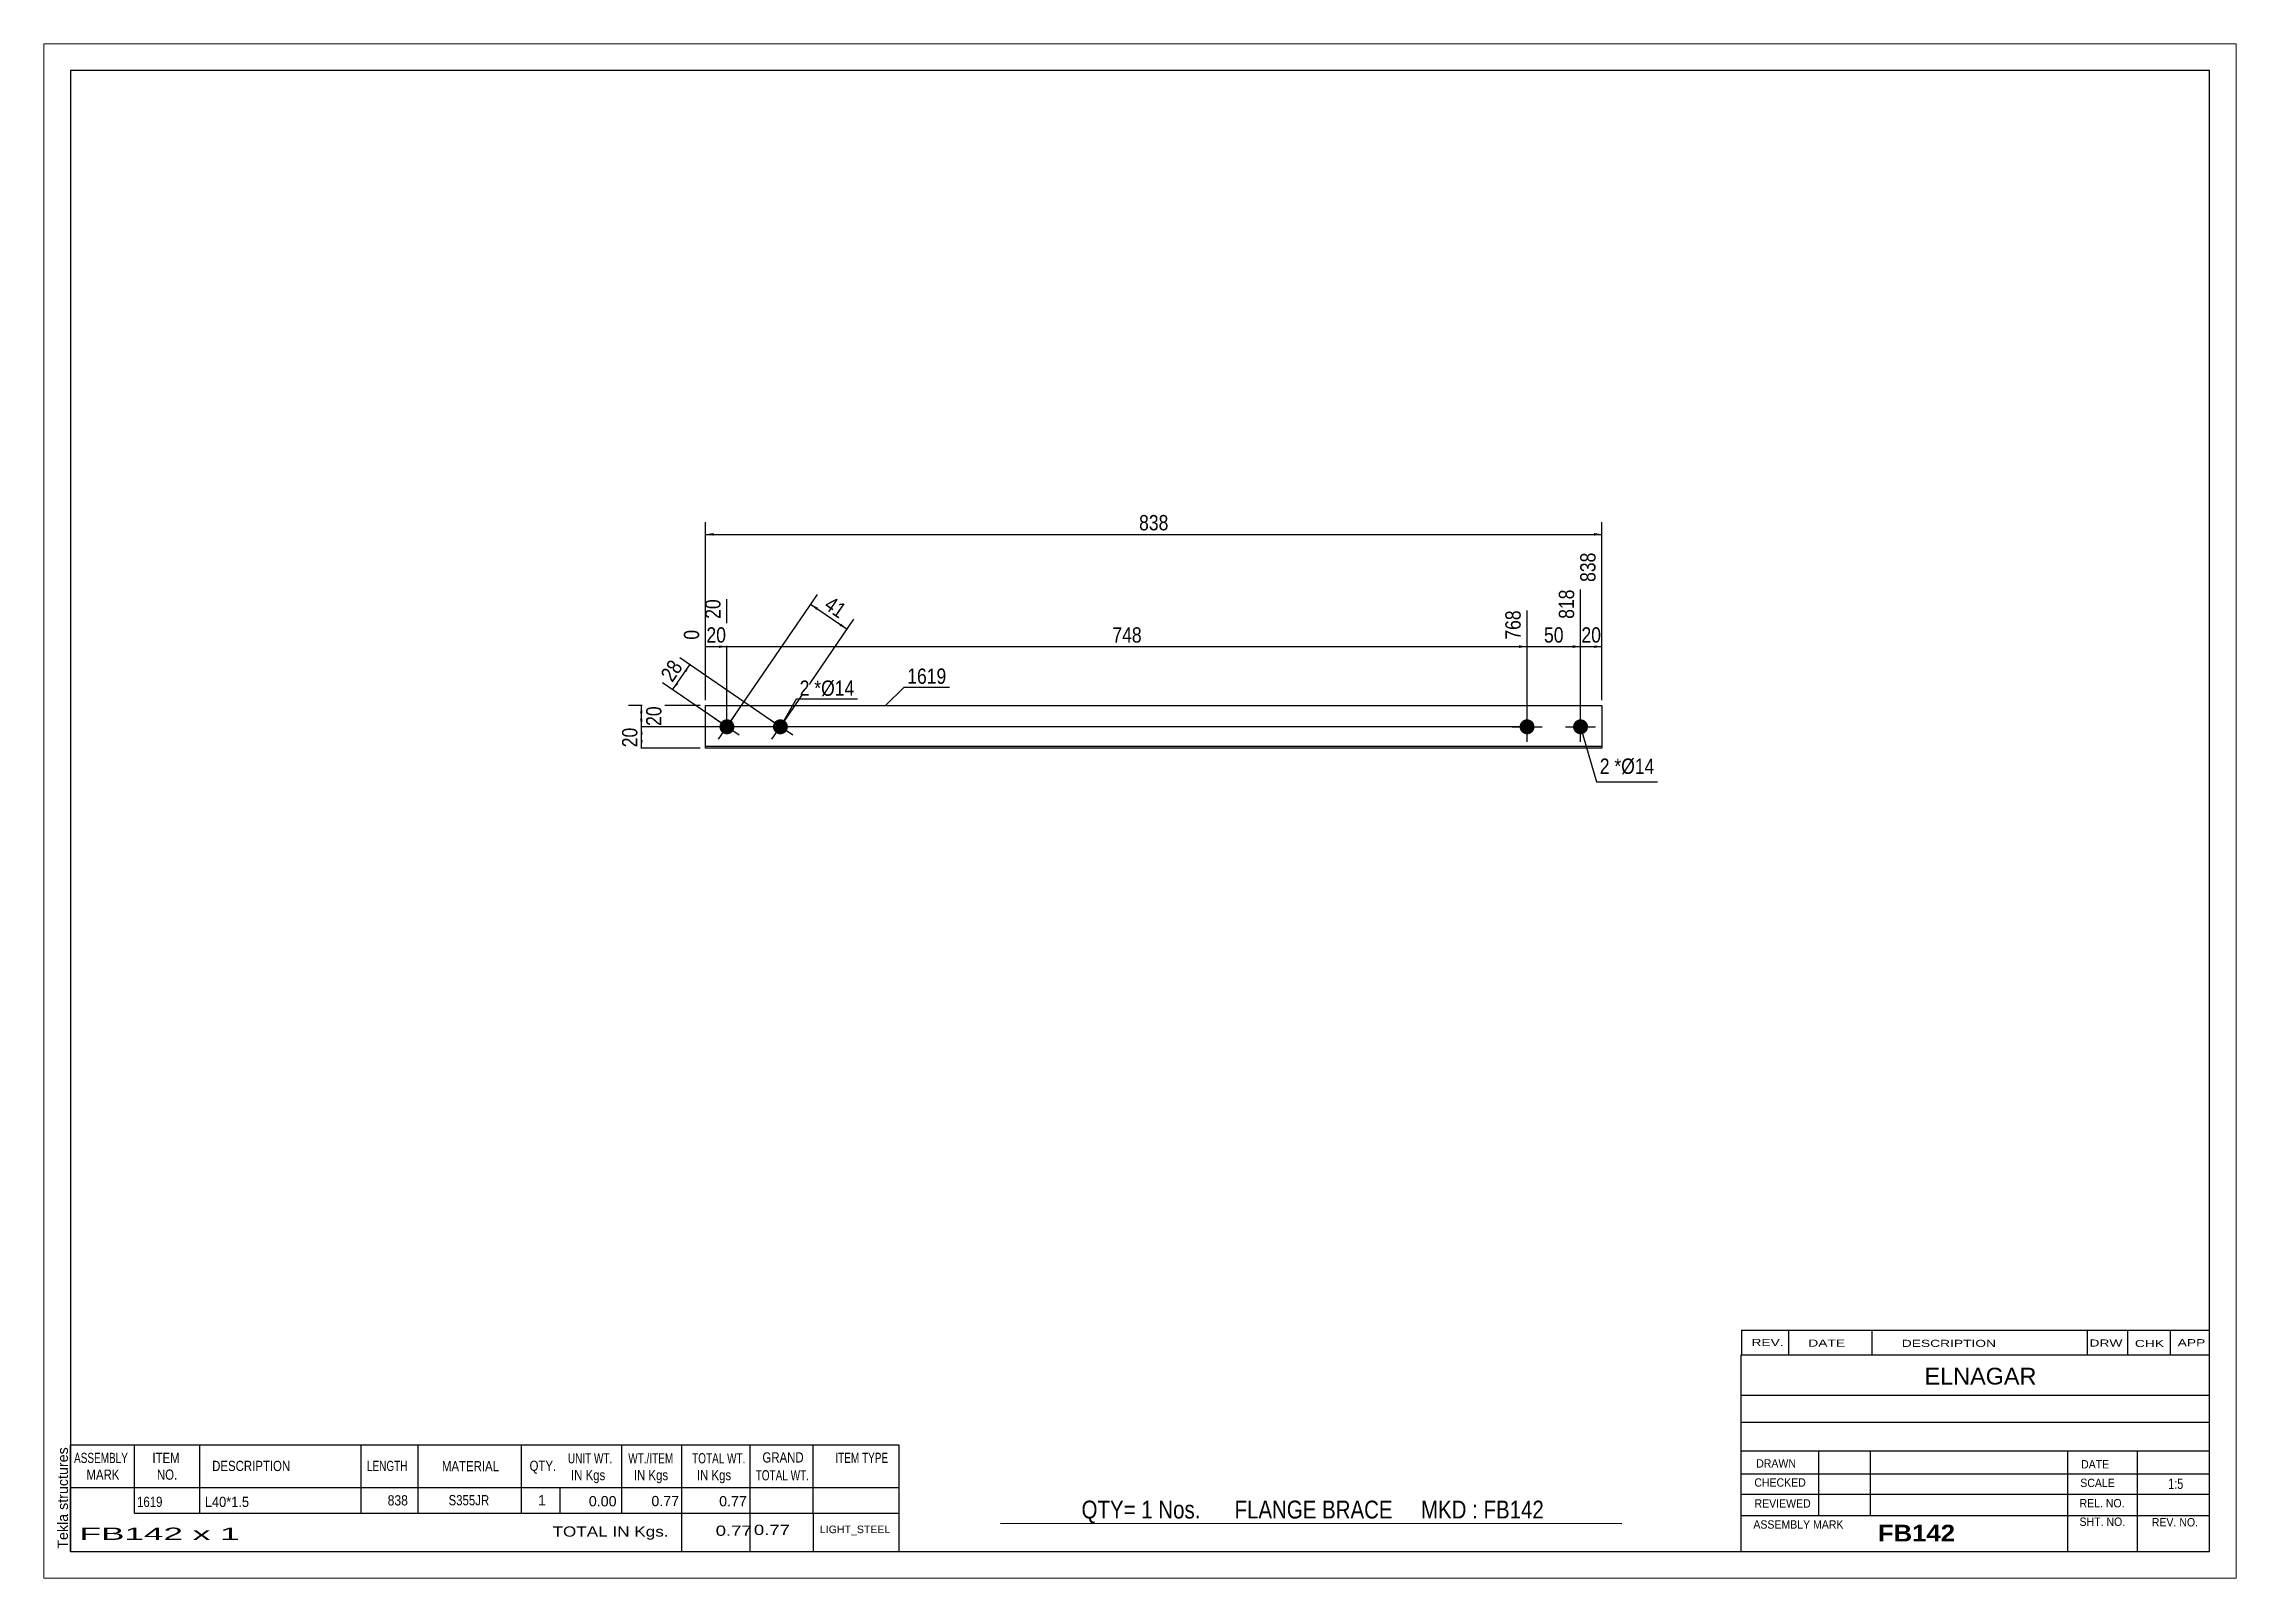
# Paper-space layout 'Layout1' of a CAD drawing. Header units: millimetres. Extents: x 0 to 410, y 0 to 287.
# The model-space entities are those that its viewports show. They can reach past a viewport. Long polylines and large blocks are cut down to what shows.
import ezdxf

# ---------------------------------------------------------------- set-up
doc = ezdxf.new("R2010")
doc.units = ezdxf.units.MM
doc.layers.add('Viewport layer', color=7, linetype='Continuous', plot=False)
doc.styles.add('Arial', font='ARIAL.TTF', dxfattribs={"height": 0.2})
doc.styles.add('Arial Bold', font='ARIALBD.TTF', dxfattribs={"height": 0.2})
doc.styles.add('Arial Narrow', font='ARIALN.TTF', dxfattribs={"height": 0.2})

# ---------------------------------------------------------------- blocks, each defined once
blk = doc.blocks.new('Unknown-627392487-1548')
at = {"color": 5, "linetype": 'Continuous'}
for p, q in [((405, 282), (5, 282)), ((5, 282), (5, 5)), ((405, 5), (405, 282)), ((5, 5), (405, 5))]:
    blk.add_line(p, q, dxfattribs=at)
at = {"color": 174, "linetype": 'Continuous', "style": 'Arial'}
blk.add_text('Tekla structures', height=1.9102, rotation=90, dxfattribs=at).set_placement((4.5, 5.5))
blk = doc.blocks.new('Part-627392487-1227 - 1212')
at = {"color": 2, "linetype": 'Continuous'}
for p, q in [((123.75, 155.25), (123.75, 163.25)), ((123.75, 163.25), (291.39, 163.25)), ((291.39, 163.25), (291.39, 155.25)), ((291.39, 155.55), (123.75, 155.55)), ((291.39, 155.25), (123.75, 155.25))]:
    blk.add_line(p, q, dxfattribs=at)
blk = doc.blocks.new('Bolt-627392487-1228 - 1212')
at = {"linetype": 'Continuous'}
for points in [[(277.39, 160.65, -1), (277.39, 157.85, -1)], [(287.39, 160.65, -1), (287.39, 157.85, -1)]]:
    blk.add_hatch(color=3, dxfattribs=at).paths.add_polyline_path(points)
at = {"color": 3, "linetype": 'Continuous'}
for p, q in [((277.39, 156.45), (277.39, 162.05)), ((287.39, 156.45), (287.39, 162.05)), ((274.59, 159.25), (280.19, 159.25)), ((284.59, 159.25), (290.19, 159.25))]:
    blk.add_line(p, q, dxfattribs=at)
blk = doc.blocks.new('Bolt-627392487-1229 - 1212')
at = {"linetype": 'Continuous'}
blk.add_hatch(color=3, dxfattribs=at).paths.add_polyline_path([(126.59, 160.04, -1), (128.91, 158.46, -1)])
at = {"color": 3, "linetype": 'Continuous'}
for p, q in [((130.06, 157.67), (125.44, 160.83)), ((126.17, 156.94), (129.33, 161.56))]:
    blk.add_line(p, q, dxfattribs=at)
blk = doc.blocks.new('Bolt-627392487-1230 - 1212')
at = {"linetype": 'Continuous'}
blk.add_hatch(color=3, dxfattribs=at).paths.add_polyline_path([(136.59, 160.04, -1), (138.91, 158.46, -1)])
at = {"color": 3, "linetype": 'Continuous'}
for p, q in [((140.06, 157.67), (135.44, 160.83)), ((136.17, 156.94), (139.33, 161.56))]:
    blk.add_line(p, q, dxfattribs=at)
blk = doc.blocks.new('StraightDimension-627392487-1239 - 1212')
at = {"linetype": 'Continuous'}
blk.add_hatch(color=7, dxfattribs=at).paths.add_polyline_path([(289.89, 174.5), (291.39, 174.25), (289.89, 174)])
at = {"color": 7, "linetype": 'Continuous'}
for p, q in [((291.39, 164.25), (291.39, 191.83)), ((287.39, 160.25), (287.39, 184.93)), ((287.39, 174.25), (291.39, 174.25))]:
    blk.add_line(p, q, dxfattribs=at)
at = {"color": 0, "linetype": 'Continuous'}
blk.add_wipeout([(290.79, 192.43), (286.59, 192.43), (286.59, 185.75), (290.79, 185.75)], dxfattribs=at)
at = {"color": 0}
blk.add_wipeout([(291.82, 174.4), (291.82, 178.6), (286.96, 178.6), (286.96, 174.4)], dxfattribs=at)
at = {"color": 3, "linetype": 'Continuous', "style": 'Arial Narrow'}
blk.add_text('838', height=2.863, rotation=90.0002, dxfattribs=at).set_placement((290.19, 186.35))
at = {"color": 3, "style": 'Arial Narrow'}
blk.add_text('20', height=2.863, dxfattribs=at).set_placement((287.56, 175))
blk = doc.blocks.new('StraightDimension-627392487-1240 - 1212')
at = {"linetype": 'Continuous'}
blk.add_hatch(color=7, dxfattribs=at).paths.add_polyline_path([(285.89, 174.5), (287.39, 174.25), (285.89, 174)])
at = {"color": 7, "linetype": 'Continuous'}
for p, q in [((287.39, 160.25), (287.39, 184.93)), ((277.39, 160.25), (277.39, 181.03)), ((277.39, 174.25), (287.39, 174.25))]:
    blk.add_line(p, q, dxfattribs=at)
at = {"color": 0}
blk.add_wipeout([(284.82, 174.4), (284.82, 178.6), (279.96, 178.6), (279.96, 174.4)], dxfattribs=at)
at = {"color": 0, "linetype": 'Continuous'}
blk.add_wipeout([(286.79, 185.53), (282.59, 185.53), (282.59, 178.85), (286.79, 178.85)], dxfattribs=at)
at = {"color": 3, "linetype": 'Continuous', "style": 'Arial Narrow'}
blk.add_text('818', height=2.863, rotation=90.0002, dxfattribs=at).set_placement((286.19, 179.45))
at = {"color": 3, "style": 'Arial Narrow'}
blk.add_text('50', height=2.863, dxfattribs=at).set_placement((280.56, 175))
blk = doc.blocks.new('StraightDimension-627392487-1241 - 1212')
at = {"linetype": 'Continuous'}
blk.add_hatch(color=7, dxfattribs=at).paths.add_polyline_path([(275.89, 174.5), (277.39, 174.25), (275.89, 174)])
at = {"color": 7, "linetype": 'Continuous'}
for p, q in [((127.75, 160.25), (127.75, 183.11)), ((277.39, 160.25), (277.39, 181.03)), ((127.75, 174.25), (277.39, 174.25))]:
    blk.add_line(p, q, dxfattribs=at)
at = {"color": 0, "linetype": 'Continuous'}
blk.add_wipeout([(276.79, 181.63), (272.59, 181.63), (272.59, 174.95), (276.79, 174.95)], dxfattribs=at)
at = {"color": 0}
blk.add_wipeout([(205.91, 174.4), (205.91, 178.6), (199.23, 178.6), (199.23, 174.4)], dxfattribs=at)
at = {"color": 3, "linetype": 'Continuous', "style": 'Arial Narrow'}
blk.add_text('768', height=2.863, rotation=90.0002, dxfattribs=at).set_placement((276.19, 175.55))
at = {"color": 3, "style": 'Arial Narrow'}
blk.add_text('748', height=2.863, dxfattribs=at).set_placement((199.83, 175))
blk = doc.blocks.new('StraightDimension-627392487-1242 - 1212')
at = {"linetype": 'Continuous'}
blk.add_hatch(color=7, dxfattribs=at).paths.add_polyline_path([(126.25, 174.5), (127.75, 174.25), (126.25, 174)])
at = {"color": 7, "linetype": 'Continuous'}
for p, q in [((127.75, 160.25), (127.75, 183.11)), ((123.75, 164.25), (123.75, 177.38)), ((123.75, 174.25), (127.75, 174.25))]:
    blk.add_line(p, q, dxfattribs=at)
at = {"color": 0}
blk.add_wipeout([(128.18, 174.4), (128.18, 178.6), (123.32, 178.6), (123.32, 174.4)], dxfattribs=at)
at = {"color": 0, "linetype": 'Continuous'}
blk.add_wipeout([(127.15, 183.71), (122.95, 183.71), (122.95, 178.85), (127.15, 178.85)], dxfattribs=at)
blk.add_wipeout([(123.15, 177.98), (118.95, 177.98), (118.95, 174.95), (123.15, 174.95)], dxfattribs=at)
at = {"color": 3, "linetype": 'Continuous', "style": 'Arial Narrow'}
for s, height, p in [('20', 2.863, (126.55, 179.45)), ('0', 2.86, (122.55, 175.55))]:
    blk.add_text(s, height=height, rotation=90.0002, dxfattribs=at).set_placement(p)
at = {"color": 3, "style": 'Arial Narrow'}
blk.add_text('20', height=2.863, dxfattribs=at).set_placement((123.92, 175))
blk = doc.blocks.new('StraightDimension-627392487-1256 - 1212')
at = {"linetype": 'Continuous'}
for points in [[(125.25, 195), (123.75, 195.25), (125.25, 195.5)], [(289.89, 195.5), (291.39, 195.25), (289.89, 195)]]:
    blk.add_hatch(color=7, dxfattribs=at).paths.add_polyline_path(points)
at = {"color": 7, "linetype": 'Continuous'}
for p, q in [((123.75, 164.25), (123.75, 197.5)), ((291.39, 164.25), (291.39, 197.5)), ((123.75, 195.25), (291.39, 195.25))]:
    blk.add_line(p, q, dxfattribs=at)
at = {"color": 0}
blk.add_wipeout([(210.91, 195.4), (210.91, 199.6), (204.23, 199.6), (204.23, 195.4)], dxfattribs=at)
at = {"color": 3, "style": 'Arial Narrow'}
blk.add_text('838', height=2.863, dxfattribs=at).set_placement((204.83, 196))
blk = doc.blocks.new('StraightDimension-627392487-1260 - 1212')
at = {"linetype": 'Continuous'}
for points in [[(119.72, 169.75), (120.78, 170.85), (120.14, 169.47)], [(118.65, 167.29), (117.59, 166.19), (118.23, 167.57)]]:
    blk.add_hatch(color=7, dxfattribs=at).paths.add_polyline_path(points)
at = {"color": 7, "linetype": 'Continuous'}
for p, q in [((117.59, 166.19), (120.78, 170.85)), ((136.92, 159.81), (118.92, 172.12)), ((126.92, 159.81), (115.73, 167.46))]:
    blk.add_line(p, q, dxfattribs=at)
at = {"color": 0}
blk.add_wipeout([(120.43, 170.61), (116.96, 172.98), (114.22, 168.97), (117.69, 166.6)], dxfattribs=at)
at = {"color": 3, "style": 'Arial Narrow'}
blk.add_text('28', height=2.863, rotation=55.6514, dxfattribs=at).set_placement((117.53, 167.43))
blk = doc.blocks.new('StraightDimension-627392487-1266 - 1212')
at = {"linetype": 'Continuous'}
for points in [[(144.5, 181.1), (143.4, 182.16), (144.78, 181.52)], [(149.12, 178.55), (150.22, 177.5), (148.84, 178.14)]]:
    blk.add_hatch(color=7, dxfattribs=at).paths.add_polyline_path(points)
at = {"color": 7, "linetype": 'Continuous'}
for p, q in [((128.31, 160.08), (144.67, 184.01)), ((143.4, 182.16), (150.22, 177.5)), ((138.31, 160.08), (151.49, 179.36))]:
    blk.add_line(p, q, dxfattribs=at)
at = {"color": 0}
blk.add_wipeout([(148.9, 178.58), (151.27, 182.05), (147.26, 184.79), (144.89, 181.32)], dxfattribs=at)
at = {"color": 3, "style": 'Arial Narrow'}
blk.add_text('41', height=2.863, rotation=-34.3488, dxfattribs=at).set_placement((145.72, 181.48))
blk = doc.blocks.new('StraightDimension-627392487-1272 - 1212')
at = {"linetype": 'Continuous'}
for points in [[(111.5, 161.75), (111.75, 163.25), (112, 161.75)], [(112, 160.75), (111.75, 159.25), (111.5, 160.75)]]:
    blk.add_hatch(color=7, dxfattribs=at).paths.add_polyline_path(points)
at = {"color": 7, "linetype": 'Continuous'}
for p, q in [((122.75, 163.25), (109.35, 163.25)), ((111.75, 159.25), (111.75, 163.25)), ((276.39, 159.25), (109.35, 159.25))]:
    blk.add_line(p, q, dxfattribs=at)
at = {"color": 0}
blk.add_wipeout([(116.1, 163.68), (111.9, 163.68), (111.9, 158.82), (116.1, 158.82)], dxfattribs=at)
at = {"color": 3, "style": 'Arial Narrow'}
blk.add_text('20', height=2.863, rotation=90.0002, dxfattribs=at).set_placement((115.5, 159.42))
blk = doc.blocks.new('StraightDimension-627392487-1273 - 1212')
at = {"linetype": 'Continuous'}
for points in [[(111.5, 157.75), (111.75, 159.25), (112, 157.75)], [(112, 156.75), (111.75, 155.25), (111.5, 156.75)]]:
    blk.add_hatch(color=7, dxfattribs=at).paths.add_polyline_path(points)
at = {"color": 7, "linetype": 'Continuous'}
for p, q in [((276.39, 159.25), (109.5, 159.25)), ((111.75, 155.25), (111.75, 159.25)), ((122.75, 155.25), (109.5, 155.25))]:
    blk.add_line(p, q, dxfattribs=at)
at = {"color": 0}
blk.add_wipeout([(111.6, 159.68), (107.4, 159.68), (107.4, 154.82), (111.6, 154.82)], dxfattribs=at)
at = {"color": 3, "style": 'Arial Narrow'}
blk.add_text('20', height=2.863, rotation=90.0002, dxfattribs=at).set_placement((111, 155.42))
blk = doc.blocks.new('CBS_REVISION-627392487-1564')
at = {"color": 7, "linetype": 'Continuous'}
for p, q in [((317.49, 46.38), (404.99, 46.38)), ((317.49, 46.38), (317.49, 41.75)), ((326.29, 46.38), (326.29, 41.75)), ((341.88, 46.38), (341.88, 41.81)), ((382.14, 46.38), (382.14, 41.75)), ((389.68, 46.38), (389.68, 41.75)), ((397.63, 46.38), (397.63, 41.75)), ((317.49, 41.75), (404.99, 41.75))]:
    blk.add_line(p, q, dxfattribs=at)
at = {"color": 7, "style": 'Arial Narrow', "width": 1.7}
for s, height, p in [('REV.', 1.326, (319.35, 43.43)), ('DATE', 1.326, (329.98, 43.31)), ('DESCRIPTION', 1.3257, (347.46, 43.26)), ('DRW', 1.326, (382.57, 43.32)), ('CHK', 1.326, (391.06, 43.23)), ('APP', 1.326, (399.06, 43.38))]:
    blk.add_text(s, height=height, dxfattribs=at).set_placement(p)
blk = doc.blocks.new('CBS_BOM-627392487-1561')
at = {"color": 7, "linetype": 'Continuous'}
for p, q in [((4.97, 16.97), (4.97, 24.97)), ((4.97, 24.97), (159.89, 24.97)), ((16.97, 16.97), (16.97, 24.97)), ((29.16, 16.97), (29.16, 24.97)), ((59.32, 16.97), (59.32, 24.97)), ((70, 16.97), (70, 24.97)), ((89.32, 16.97), (89.32, 24.97)), ((108.12, 16.97), (108.12, 24.97)), ((119.33, 16.97), (119.33, 24.97)), ((132.12, 16.97), (132.12, 24.97)), ((143.87, 16.97), (143.87, 24.97)), ((159.89, 24.96), (159.89, 16.98)), ((4.97, 16.97), (159.89, 16.97)), ((4.97, 12.17), (4.97, 16.97)), ((16.97, 12.17), (16.97, 16.97)), ((29.16, 12.17), (29.16, 16.97)), ((59.32, 12.17), (59.32, 16.97)), ((70, 12.17), (70, 16.97)), ((89.32, 12.17), (89.32, 16.97)), ((96.58, 12.17), (96.58, 16.97)), ((108.12, 12.17), (108.12, 16.97)), ((119.33, 12.17), (119.33, 16.97)), ((132.12, 12.17), (132.12, 16.97)), ((143.89, 12.17), (143.89, 16.97)), ((159.89, 16.97), (159.89, 12.17)), ((4.97, 4.97), (4.97, 12.15)), ((16.97, 12.17), (159.89, 12.17)), ((119.33, 4.97), (119.33, 12.15)), ((132.12, 4.97), (132.12, 12.15)), ((143.93, 4.97), (143.93, 12.15)), ((159.89, 12.17), (159.89, 4.97)), ((4.97, 4.97), (159.89, 4.97))]:
    blk.add_line(p, q, dxfattribs=at)
at = {"color": 3, "linetype": 'Continuous', "style": 'Arial'}
for s, height, width, p in [('ASSEMBLY', 1.91, 0.7, (5.65, 21.54)), ('ITEM', 1.91, 0.8, (20.3, 21.54)), ('DESCRIPTION', 1.9102, 0.8, (31.48, 20.04)), ('LENGTH', 1.91, 0.7, (60.43, 20.04)), ('MATERIAL', 1.91, 0.8, (74.45, 19.99)), ('QTY.', 1.91, 0.8, (90.84, 20.07)), ('UNIT WT.', 1.91, 0.7, (98.01, 21.47)), ('WT./ITEM', 1.91, 0.7, (109.3, 21.47)), ('TOTAL WT.', 1.91, 0.7, (121.24, 21.47)), ('GRAND', 1.91, 0.8, (134.39, 21.63)), ('ITEM TYPE', 1.91, 0.7, (148.03, 21.55)), ('MARK', 1.91, 0.8, (7.97, 18.41)), ('NO.', 1.91, 0.8, (21.15, 18.41)), ('IN Kgs', 1.91, 0.8, (98.59, 18.33)), ('IN Kgs', 1.91, 0.8, (110.34, 18.33)), ('IN Kgs', 1.91, 0.8, (122.13, 18.33)), ('TOTAL WT.', 1.91, 0.7, (133.13, 18.29))]:
    blk.add_text(s, height=height, dxfattribs=dict(at, width=width)).set_placement(p)
at = {"color": 7, "linetype": 'Continuous', "style": 'Arial'}
for s, width, p in [('1619', 0.8, (17.43, 13.32)), ('L40*1.5', 0.9, (30.1, 13.32)), ('838', 0.85, (64.3, 13.6)), ('S355JR', 0.8, (75.69, 13.63))]:
    blk.add_text(s, height=1.91, dxfattribs=dict(at, width=width)).set_placement(p)
for s, p in [('1', (92.41, 13.63)), ('0.00', (101.92, 13.44)), ('0.77', (113.62, 13.47)), ('0.77', (126.29, 13.44))]:
    blk.add_text(s, height=1.91, dxfattribs=at).set_placement(p)
at = {"color": 6, "linetype": 'Continuous', "style": 'Arial'}
for s, height, width, p in [('FB142 x 1', 2.292, 2.05, (6.69, 7.16)), ('TOTAL IN Kgs.', 1.9102, 1.2, (95.13, 7.77)), ('0.77', 1.91, 1.3, (125.65, 7.92)), ('0.77', 1.91, 1.3, (132.79, 8.08))]:
    blk.add_text(s, height=height, dxfattribs=dict(at, width=width)).set_placement(p)
blk.add_text('LIGHT_STEEL', height=1.4135, dxfattribs=at).set_placement((145.14, 8.42))
blk = doc.blocks.new('CBS_CALLOFF-627392487-1562')
at = {"color": 7, "linetype": 'Continuous'}
blk.add_line((178.88, 10.27), (295.11, 10.25), dxfattribs=at)
at = {"color": 3, "linetype": 'Continuous', "style": 'Arial Narrow'}
blk.add_text('QTY= 1 Nos.      FLANGE BRACE     MKD : FB142', height=3.3405, dxfattribs=at).set_placement((194.07, 11.16))
blk = doc.blocks.new('CBS_NAME_BLOG-627392487-1563')
at = {"color": 7, "linetype": 'Continuous'}
for p, q in [((317.41, 41.75), (404.93, 41.75)), ((317.41, 5.04), (317.41, 41.75)), ((317.41, 34.21), (404.93, 34.21)), ((317.48, 29.16), (405, 29.16)), ((317.41, 23.79), (404.93, 23.79)), ((331.93, 11.68), (331.93, 23.78)), ((341.62, 11.71), (341.62, 23.78)), ((378.53, 5.04), (378.53, 23.77)), ((391.58, 5.04), (391.58, 23.78)), ((317.42, 19.49), (405, 19.51)), ((317.41, 15.74), (404.93, 15.74)), ((317.41, 11.7), (404.93, 11.7)), ((317.41, 5), (405, 5))]:
    blk.add_line(p, q, dxfattribs=at)
at = {"color": 3, "linetype": 'Continuous', "style": 'Arial'}
blk.add_text('ELNAGAR', height=3.133, dxfattribs=at).set_placement((351.73, 36.22))
at = {"color": 3, "linetype": 'Continuous'}
for s, height, style, width, p in [('DRAWN', 1.566, 'Arial', 0.9, (320.24, 20.68)), ('DATE', 1.566, 'Arial', 0.9, (381, 20.52)), ('CHECKED', 1.566, 'Arial', 0.9, (319.89, 17.11)), ('SCALE', 1.566, 'Arial', 0.9, (380.85, 17.04)), ('1:5', 1.957, 'Arial Narrow', 0.9, (397.3, 16.68)), ('REVIEWED', 1.566, 'Arial', 0.9, (319.93, 13.19)), ('REL. NO.', 1.566, 'Arial', 0.9, (380.71, 13.24)), ('ASSEMBLY MARK', 1.5663, 'Arial', 0.9, (319.71, 9.26)), ('FB142', 3.131, 'Arial Bold', 1.1, (342.99, 6.86)), ('SHT. NO.', 1.566, 'Arial', 0.9, (380.71, 9.77)), ('REV. NO.', 1.566, 'Arial', 0.9, (394.23, 9.68))]:
    blk.add_text(s, height=height, dxfattribs=dict(at, style=style, width=width)).set_placement(p)
blk = doc.blocks.new('MarkSet-627392487-1286 - 1212')
at = {"color": 0}
blk.add_wipeout([(143.18, 165.05), (143.18, 168.05), (141.35, 168.05), (141.35, 165.05)], dxfattribs=at)
blk.add_wipeout([(143.18, 165.05), (143.18, 168.05), (141.35, 168.05), (141.35, 165.05)], dxfattribs=at)
at = {"color": 7, "linetype": 'Continuous'}
blk.add_line((137.75, 159.25), (140.75, 164.45), dxfattribs=at)
at = {"color": 0}
blk.add_wipeout([(145.36, 165.05), (145.36, 168.05), (144.08, 168.05), (144.08, 165.05)], dxfattribs=at)
blk.add_wipeout([(145.36, 165.05), (145.36, 168.05), (144.08, 168.05), (144.08, 165.05)], dxfattribs=at)
at = {"color": 3, "style": 'Arial Narrow'}
blk.add_text('2', height=2.86, dxfattribs=at).set_placement((141.35, 165.05))
at = {"color": 0}
blk.add_wipeout([(151.57, 165.05), (151.57, 168.05), (145.36, 168.05), (145.36, 165.05)], dxfattribs=at)
blk.add_wipeout([(151.57, 165.05), (151.57, 168.05), (145.36, 168.05), (145.36, 165.05)], dxfattribs=at)
at = {"color": 7, "linetype": 'Continuous'}
blk.add_line((140.75, 164.45), (152.17, 164.45), dxfattribs=at)
at = {"color": 3, "style": 'Arial Narrow'}
for s, height, p in [('*', 2.86, (144.08, 165.05)), ('Ø14', 2.863, (145.36, 165.05))]:
    blk.add_text(s, height=height, dxfattribs=at).set_placement(p)
blk = doc.blocks.new('Mark-627392487-1281 - 1212')
at = {"color": 0}
blk.add_wipeout([(168.78, 167.29), (168.78, 170.29), (161.47, 170.29), (161.47, 167.29)], dxfattribs=at)
blk.add_wipeout([(168.78, 167.29), (168.78, 170.29), (161.47, 170.29), (161.47, 167.29)], dxfattribs=at)
at = {"color": 7, "linetype": 'Continuous'}
for p, q in [((157.34, 163.15), (160.87, 166.69)), ((160.87, 166.69), (169.38, 166.69))]:
    blk.add_line(p, q, dxfattribs=at)
at = {"color": 3, "style": 'Arial Narrow'}
blk.add_text('1619', height=2.863, dxfattribs=at).set_placement((161.47, 167.29))
blk = doc.blocks.new('Mark-627392487-1289 - 1212')
at = {"color": 0}
blk.add_wipeout([(292.82, 150.45), (292.82, 153.45), (290.99, 153.45), (290.99, 150.45)], dxfattribs=at)
blk.add_wipeout([(292.82, 150.45), (292.82, 153.45), (290.99, 153.45), (290.99, 150.45)], dxfattribs=at)
at = {"color": 7, "linetype": 'Continuous'}
blk.add_line((287.39, 159.25), (290.39, 148.95), dxfattribs=at)
at = {"color": 0}
blk.add_wipeout([(294.99, 150.45), (294.99, 153.45), (293.72, 153.45), (293.72, 150.45)], dxfattribs=at)
blk.add_wipeout([(294.99, 150.45), (294.99, 153.45), (293.72, 153.45), (293.72, 150.45)], dxfattribs=at)
at = {"color": 3, "style": 'Arial Narrow'}
blk.add_text('2', height=2.86, dxfattribs=at).set_placement((290.99, 150.45))
at = {"color": 0}
blk.add_wipeout([(301.21, 150.45), (301.21, 153.45), (294.99, 153.45), (294.99, 150.45)], dxfattribs=at)
blk.add_wipeout([(301.21, 150.45), (301.21, 153.45), (294.99, 153.45), (294.99, 150.45)], dxfattribs=at)
at = {"color": 7, "linetype": 'Continuous'}
blk.add_line((290.39, 148.95), (301.81, 148.95), dxfattribs=at)
at = {"color": 3, "style": 'Arial Narrow'}
for s, height, p in [('*', 2.86, (293.72, 150.45)), ('Ø14', 2.863, (294.99, 150.45))]:
    blk.add_text(s, height=height, dxfattribs=at).set_placement(p)

msp = doc.modelspace()

# ---------------------------------------------------------------- block references
for name in ['Unknown-627392487-1548', 'Part-627392487-1227 - 1212', 'Bolt-627392487-1229 - 1212', 'Bolt-627392487-1230 - 1212', 'Bolt-627392487-1228 - 1212', 'CBS_REVISION-627392487-1564', 'CBS_NAME_BLOG-627392487-1563', 'CBS_BOM-627392487-1561', 'CBS_CALLOFF-627392487-1562']:
    msp.add_blockref(name, (0, 0))

# ---------------------------------------------------------------- next in the draw order: block references
msp.add_blockref('StraightDimension-627392487-1239 - 1212', (0, 0))

# ---------------------------------------------------------------- next in the draw order: block references
msp.add_blockref('StraightDimension-627392487-1240 - 1212', (0, 0))

# ---------------------------------------------------------------- next in the draw order: block references
for name in ['StraightDimension-627392487-1241 - 1212', 'Mark-627392487-1289 - 1212']:
    msp.add_blockref(name, (0, 0))

# ---------------------------------------------------------------- next in the draw order: block references
msp.add_blockref('StraightDimension-627392487-1242 - 1212', (0, 0))

# ---------------------------------------------------------------- next in the draw order: block references
msp.add_blockref('StraightDimension-627392487-1256 - 1212', (0, 0))

# ---------------------------------------------------------------- next in the draw order: block references
msp.add_blockref('StraightDimension-627392487-1260 - 1212', (0, 0))

# ---------------------------------------------------------------- next in the draw order: block references
msp.add_blockref('StraightDimension-627392487-1266 - 1212', (0, 0))

# ---------------------------------------------------------------- next in the draw order: block references
msp.add_blockref('StraightDimension-627392487-1272 - 1212', (0, 0))

# ---------------------------------------------------------------- next in the draw order: block references
for name in ['Mark-627392487-1281 - 1212', 'StraightDimension-627392487-1273 - 1212']:
    msp.add_blockref(name, (0, 0))

# ---------------------------------------------------------------- next in the draw order: block references
msp.add_blockref('MarkSet-627392487-1286 - 1212', (0, 0))

psp = doc.layouts.get("Layout1")

# ---------------------------------------------------------------- viewports
at = {"layer": 'Viewport layer', "view_target_point": (205, 143.5)}
psp.add_viewport(center=(205, 143.5), size=(410, 287), view_center_point=(0, 0), view_height=287, dxfattribs=at)

doc.saveas('drawing.dxf')
